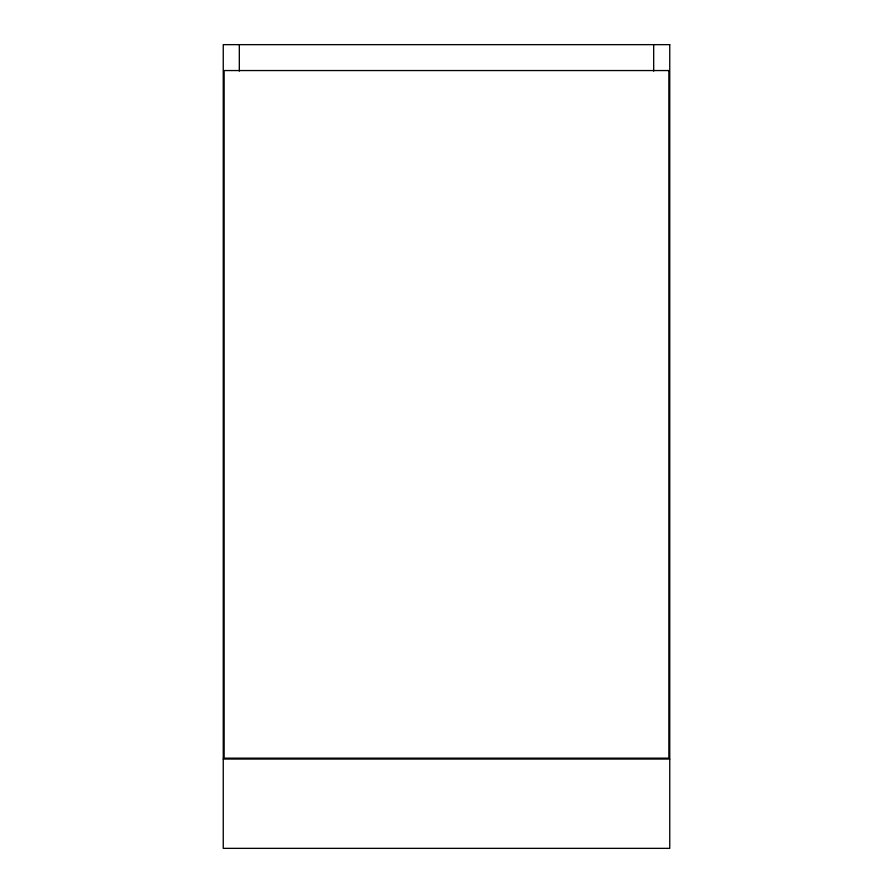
<?xml version="1.0" encoding="UTF-8"?>
<svg xmlns="http://www.w3.org/2000/svg" width="893" height="893" viewBox="0 0 893 893"><rect width="100%" height="100%" fill="white"/><g stroke="black" fill="none" stroke-linecap="round" stroke-linejoin="round"><path stroke-width="1.34" d="M223.25 759.05L669.75 759.05M653.676 44.65L653.676 71.139M239.324 44.65L239.324 71.139M669.75 44.65L223.25 44.65L223.25 848.35L669.75 848.35L669.75 44.65M668.857 70.547L224.143 70.547L224.143 758.157L668.857 758.157L668.857 70.547"/></g></svg>
